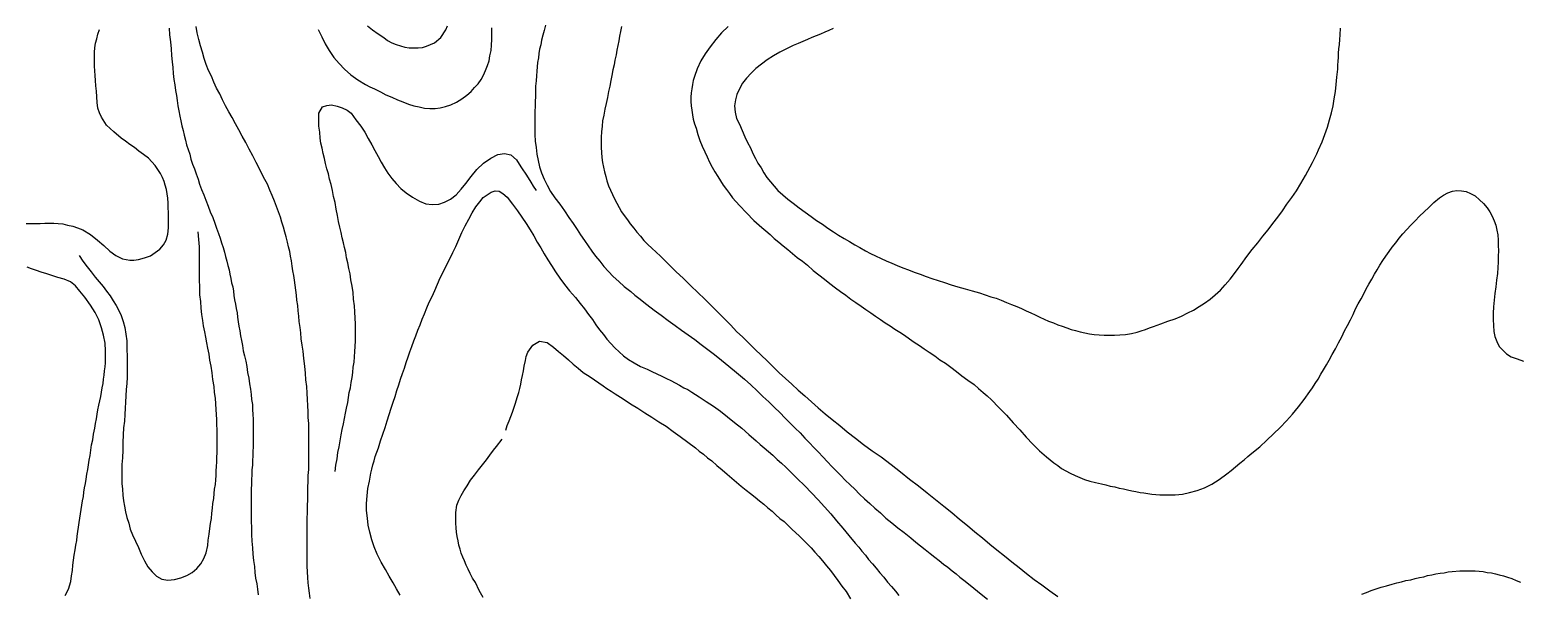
# Model space of a CAD drawing. Header units: inches. Extents: x 401374 to 405300, y 6332180 to 6336621.
# Drawn here: x 403491.3 to 403869.3, y 6334697.4 to 6334840.5 of the extents above; entities that cross this region are included whole.
import ezdxf

# ---------------------------------------------------------------- set-up
doc = ezdxf.new("R2010")
doc.units = ezdxf.units.IN
doc.header["$MEASUREMENT"] = 0

msp = doc.modelspace()

# ---------------------------------------------------------------- linework, layer by layer
for points in [[(403490.4, 6334791.3), (403491.6, 6334791.3), (403492.8, 6334791.3), (403493.9, 6334791.3), (403495.1, 6334791.4), (403496.2, 6334791.4), (403497.4, 6334791.4), (403498.5, 6334791.3), (403499.7, 6334791.2), (403500.9, 6334790.9), (403502.2, 6334790.6), (403503.4, 6334790.2), (403504.8, 6334789.7), (403506.7, 6334788.5), (403508.5, 6334787.1), (403510.1, 6334785.7), (403511.6, 6334784.3), (403513.1, 6334783.2), (403514.8, 6334782.3), (403516.7, 6334782), (403517.7, 6334782), (403518.9, 6334782.2), (403520.4, 6334782.6), (403521.9, 6334783.1), (403523.1, 6334783.9), (403524.3, 6334784.8), (403525.2, 6334785.9), (403525.9, 6334787.1), (403526.3, 6334788.6), (403526.5, 6334790.2), (403526.5, 6334791.5), (403526.5, 6334792.8), (403526.5, 6334794.1), (403526.4, 6334795.3), (403526.4, 6334796.5), (403526.3, 6334797.7), (403526.2, 6334798.8), (403526, 6334799.9), (403525.7, 6334801), (403525.4, 6334802), (403525, 6334803), (403524.5, 6334804), (403523.1, 6334806), (403521.4, 6334807.9), (403520.2, 6334808.8), (403519, 6334809.7), (403517.9, 6334810.6), (403516.7, 6334811.4), (403515.6, 6334812.2), (403514.5, 6334813), (403512.6, 6334814.6), (403510.8, 6334816.3), (403509.5, 6334818.3), (403509, 6334819.4), (403508.6, 6334820.6), (403508.4, 6334822), (403508.3, 6334823.5), (403508.2, 6334824.9), (403508.1, 6334826.3), (403508, 6334827.6), (403507.9, 6334828.9), (403507.8, 6334830.1), (403507.7, 6334831.3), (403507.7, 6334832.5), (403507.7, 6334833.6), (403507.7, 6334834.8), (403507.8, 6334835.9), (403508, 6334837.1), (403508.3, 6334838.2), (403508.6, 6334839.4), (403509, 6334840.6)], [(403526.7, 6334840.9), (403526.8, 6334839.2), (403527, 6334837.4), (403527.2, 6334835.7), (403527.3, 6334834), (403527.4, 6334832.4), (403527.6, 6334830.9), (403527.7, 6334829.4), (403527.9, 6334827.9), (403528.1, 6334826.5), (403528.3, 6334825.1), (403528.5, 6334823.8), (403528.7, 6334822.5), (403528.9, 6334821.2), (403529.1, 6334819.9), (403529.4, 6334818.6), (403529.6, 6334817.4), (403529.9, 6334816.1), (403530.2, 6334814.9), (403530.5, 6334813.7), (403530.8, 6334812.5), (403531.1, 6334811.3), (403531.5, 6334810.1), (403531.9, 6334808.9), (403532.2, 6334807.6), (403532.6, 6334806.4), (403533.1, 6334805.2), (403533.5, 6334803.9), (403534, 6334802.6), (403534.4, 6334801.3), (403534.9, 6334799.9), (403535.5, 6334798.6), (403536, 6334797.2), (403536.6, 6334795.7), (403537.1, 6334794.3), (403537.8, 6334792.8), (403538.3, 6334791.4), (403538.7, 6334790.1), (403539.2, 6334788.8), (403539.6, 6334787.6), (403540, 6334786.4), (403540.4, 6334785.2), (403540.7, 6334784), (403541, 6334782.9), (403541.3, 6334781.7), (403541.6, 6334780.6), (403541.9, 6334779.5), (403542.1, 6334778.4), (403542.3, 6334777.3), (403542.5, 6334776.2), (403542.8, 6334775.2), (403543, 6334774.1), (403543.1, 6334773), (403543.3, 6334771.9), (403543.5, 6334770.8), (403543.7, 6334769.7), (403543.9, 6334768.6), (403544, 6334767.5), (403544.2, 6334766.3), (403544.4, 6334765.2), (403544.6, 6334764), (403544.8, 6334762.8), (403545, 6334761.6), (403545.3, 6334760.3), (403545.5, 6334759), (403545.8, 6334757.7), (403546.1, 6334756.3), (403546.4, 6334755), (403546.6, 6334753.5), (403546.9, 6334752), (403547.1, 6334750.6), (403547.3, 6334749.2), (403547.5, 6334747.9), (403547.6, 6334746.6), (403547.8, 6334745.3), (403547.8, 6334744.1), (403547.9, 6334742.8), (403548, 6334741.6), (403548, 6334740.4), (403548, 6334739.2), (403548, 6334738.1), (403548, 6334736.9), (403548, 6334735.7), (403548, 6334734.6), (403547.9, 6334733.4), (403547.9, 6334732.3), (403547.8, 6334731.1), (403547.8, 6334729.9), (403547.7, 6334728.7), (403547.7, 6334727.5), (403547.6, 6334726.3), (403547.6, 6334725.1), (403547.5, 6334723.8), (403547.5, 6334722.5), (403547.5, 6334721.2), (403547.5, 6334719.8), (403547.5, 6334718.4), (403547.5, 6334717), (403547.5, 6334715.6), (403547.6, 6334714.1), (403547.6, 6334712.3), (403547.7, 6334710.6), (403547.8, 6334708.9), (403547.9, 6334707.3), (403548.1, 6334705.7), (403548.3, 6334704.2), (403548.4, 6334702.7), (403548.6, 6334701.2), (403548.9, 6334699.8), (403549.1, 6334698.4), (403549.3, 6334697)], [(403562.5, 6334696.1), (403562.3, 6334697.4), (403562.1, 6334698.7), (403562, 6334700), (403561.9, 6334701.4), (403561.8, 6334702.8), (403561.7, 6334704.3), (403561.7, 6334705.8), (403561.7, 6334707.4), (403561.7, 6334709.3), (403561.7, 6334711.1), (403561.7, 6334712.9), (403561.7, 6334714.6), (403561.7, 6334716.3), (403561.8, 6334718), (403561.8, 6334719.6), (403561.9, 6334721.2), (403561.9, 6334722.8), (403561.9, 6334724.3), (403562, 6334725.8), (403562, 6334727.3), (403562.1, 6334728.8), (403562.1, 6334730.2), (403562.1, 6334731.7), (403562.1, 6334733.1), (403562.1, 6334734.6), (403562.1, 6334736), (403562.1, 6334737.5), (403562.1, 6334739), (403562.1, 6334740.5), (403562, 6334742), (403562, 6334743.5), (403561.9, 6334745.1), (403561.8, 6334746.6), (403561.7, 6334748.2), (403561.6, 6334749.9), (403561.4, 6334751.6), (403561.3, 6334753.3), (403561.1, 6334755.1), (403560.9, 6334757), (403560.7, 6334758.9), (403560.4, 6334760.4), (403560.2, 6334762), (403560.1, 6334763.5), (403559.9, 6334764.9), (403559.7, 6334766.4), (403559.6, 6334767.8), (403559.4, 6334769.1), (403559.3, 6334770.5), (403559.1, 6334771.8), (403559, 6334773.1), (403558.8, 6334774.4), (403558.7, 6334775.6), (403558.5, 6334776.9), (403558.3, 6334778.1), (403558.1, 6334779.3), (403557.9, 6334780.5), (403557.7, 6334781.8), (403557.5, 6334783), (403557.3, 6334784.2), (403557, 6334785.4), (403556.7, 6334786.6), (403556.4, 6334787.9), (403556, 6334789.1), (403555.7, 6334790.4), (403555.3, 6334791.6), (403554.9, 6334792.9), (403554.4, 6334794.3), (403553.9, 6334795.6), (403553.4, 6334797), (403552.8, 6334798.4), (403552.2, 6334799.8), (403551.6, 6334801.3), (403550.6, 6334803.1), (403549.7, 6334805), (403548.8, 6334806.8), (403547.9, 6334808.5), (403547, 6334810.2), (403546.1, 6334811.9), (403545.2, 6334813.5), (403544.4, 6334815.1), (403543.5, 6334816.6), (403542.7, 6334818.2), (403541.8, 6334819.7), (403541, 6334821.2), (403540.2, 6334822.7), (403539.5, 6334824.2), (403538.7, 6334825.7), (403538, 6334827.2), (403537.4, 6334828.7), (403536.7, 6334830.2), (403536.1, 6334831.7), (403535.6, 6334833.2), (403535.1, 6334834.8), (403534.6, 6334836.4), (403534.2, 6334838), (403533.8, 6334839.7), (403533.5, 6334841.3)], [(403564.5, 6334840.6), (403565.4, 6334838.7), (403566.3, 6334836.9), (403567.3, 6334835.2), (403568.5, 6334833.5), (403569.8, 6334831.9), (403571.2, 6334830.5), (403572.8, 6334829.1), (403574.6, 6334827.8), (403576.5, 6334826.6), (403577.6, 6334826), (403578.8, 6334825.5), (403580.3, 6334824.7), (403581.7, 6334824), (403583.2, 6334823.4), (403584.6, 6334822.7), (403586, 6334822.2), (403587.4, 6334821.6), (403588.8, 6334821.2), (403590.1, 6334820.9), (403591.5, 6334820.6), (403592.8, 6334820.5), (403594.2, 6334820.5), (403595.5, 6334820.7), (403596.8, 6334821), (403598.2, 6334821.4), (403599.6, 6334822.1), (403601, 6334823), (403602.2, 6334823.9), (403603.3, 6334824.8), (403604.2, 6334825.8), (403605.1, 6334826.8), (403605.9, 6334827.9), (403606.5, 6334829), (403607, 6334830.2), (403607.5, 6334831.4), (403607.9, 6334832.6), (403608.1, 6334833.9), (403608.4, 6334835.2), (403608.5, 6334836.6), (403608.6, 6334838), (403608.6, 6334839.5), (403608.6, 6334841)], [(403577, 6334841.5), (403578.3, 6334840.5), (403579.7, 6334839.5), (403581.2, 6334838.5), (403582.1, 6334837.8), (403583.2, 6334837.2), (403584.3, 6334836.8), (403585.4, 6334836.4), (403586.5, 6334836.1), (403587.6, 6334835.9), (403588.8, 6334835.9), (403589.9, 6334835.9), (403591, 6334836), (403592, 6334836.3), (403594, 6334837.2), (403595.6, 6334838.5), (403596.9, 6334840.5), (403597.3, 6334841.5)], [(403622.2, 6334841.7), (403621.9, 6334840.3), (403621.5, 6334839.1), (403621.2, 6334837.9), (403621, 6334836.7), (403620.7, 6334835.6), (403620.5, 6334834.5), (403620.4, 6334833.4), (403620.2, 6334832.2), (403620.1, 6334831.1), (403620, 6334830), (403619.9, 6334828.8), (403619.8, 6334827.5), (403619.7, 6334826.2), (403619.7, 6334824.9), (403619.7, 6334823.5), (403619.6, 6334822.4), (403619.6, 6334821.4), (403619.5, 6334819.4), (403619.5, 6334817.5), (403619.5, 6334815.7), (403619.5, 6334813.9), (403619.6, 6334812.2), (403619.8, 6334810.6), (403620, 6334808.9), (403620.3, 6334807.3), (403620.7, 6334805.7), (403621.2, 6334804.2), (403621.9, 6334802.6), (403622.6, 6334801), (403623.5, 6334799.4), (403624.6, 6334797.8), (403625.8, 6334796.2), (403627, 6334794.5), (403628.1, 6334792.8), (403629.2, 6334791.3), (403630.2, 6334789.8), (403631.1, 6334788.4), (403632.1, 6334787), (403633, 6334785.6), (403634, 6334784.3), (403634.9, 6334783), (403636, 6334781.7), (403637, 6334780.4), (403638.2, 6334779.1), (403639.4, 6334777.8), (403640.8, 6334776.6), (403642.2, 6334775.3), (403643.9, 6334774), (403644.9, 6334773.1), (403645.9, 6334772.3), (403647.9, 6334770.7), (403649.8, 6334769.3), (403651.6, 6334768), (403653.3, 6334766.7), (403655.1, 6334765.4), (403656.7, 6334764.2), (403658.4, 6334763), (403660.1, 6334761.8), (403661.7, 6334760.6), (403663.4, 6334759.3), (403665.1, 6334758), (403666.9, 6334756.6), (403668.7, 6334755.1), (403670.7, 6334753.5), (403672.7, 6334751.8)], [(403641.5, 6334841.3), (403641.2, 6334840.1), (403641, 6334838.9), (403640.8, 6334837.7), (403640.6, 6334836.5), (403640.3, 6334835.3), (403640.1, 6334834.1), (403639.8, 6334832.8), (403639.6, 6334831.6), (403639.3, 6334830.3), (403639, 6334828.9), (403638.8, 6334827.6), (403638.5, 6334826.2), (403638.2, 6334824.8), (403637.9, 6334823.3), (403637.6, 6334821.8), (403637.3, 6334820.3), (403637, 6334818.8), (403636.7, 6334817.4), (403636.6, 6334816), (403636.4, 6334814.6), (403636.3, 6334813.2), (403636.3, 6334811.9), (403636.3, 6334810.6), (403636.4, 6334809.3), (403636.5, 6334808.1), (403636.7, 6334806.8), (403636.9, 6334805.6), (403637.2, 6334804.4), (403637.5, 6334803.2), (403637.8, 6334802.1), (403638.2, 6334800.9), (403638.7, 6334799.8), (403639.2, 6334798.7), (403639.7, 6334797.6), (403640.3, 6334796.5), (403640.9, 6334795.4), (403641.5, 6334794.3), (403642.2, 6334793.3), (403643, 6334792.2), (403643.7, 6334791.2), (403644.6, 6334790.1), (403645.4, 6334789.1), (403646.3, 6334788.1), (403647.2, 6334787), (403648.2, 6334786), (403649.2, 6334785), (403650.3, 6334784), (403651.4, 6334783), (403653.4, 6334781), (403655.3, 6334779.1), (403657.2, 6334777.3), (403659.1, 6334775.5), (403660.9, 6334773.8), (403662.6, 6334772.1), (403664.3, 6334770.4), (403666, 6334768.7), (403667.6, 6334767.1), (403669.2, 6334765.5), (403670.7, 6334763.9), (403672.3, 6334762.4), (403673.8, 6334760.9), (403675.4, 6334759.3), (403676.9, 6334757.9), (403678.5, 6334756.4), (403680, 6334754.9), (403681.5, 6334753.4), (403683.1, 6334751.9), (403684.7, 6334750.5), (403686.3, 6334749), (403688, 6334747.5), (403689.7, 6334746), (403691.4, 6334744.5), (403693.2, 6334743), (403695, 6334741.5), (403696.9, 6334740), (403698.8, 6334738.4), (403700.9, 6334736.8), (403702.9, 6334735.2), (403705.1, 6334733.6), (403707.4, 6334732), (403709.9, 6334730.1), (403712.3, 6334728.2), (403714.6, 6334726.4), (403716.9, 6334724.7), (403719.1, 6334722.9), (403721.2, 6334721.2), (403723.3, 6334719.5), (403725.3, 6334717.9), (403727.3, 6334716.2), (403729.3, 6334714.6), (403731.2, 6334713), (403733.1, 6334711.5), (403735, 6334709.9), (403736.8, 6334708.4), (403738.7, 6334706.9), (403740.6, 6334705.4), (403742.4, 6334703.9), (403744.3, 6334702.4), (403746.2, 6334700.9), (403748.2, 6334699.5), (403750.2, 6334698), (403752.2, 6334696.6)], [(403668.6, 6334841.3), (403666.9, 6334839.7), (403665.4, 6334838), (403664, 6334836.2), (403662.7, 6334834.4), (403661.6, 6334832.6), (403660.7, 6334830.6), (403660, 6334828.6), (403659.7, 6334827.6), (403659.5, 6334826.6), (403659.3, 6334825.5), (403659.2, 6334824.5), (403659.1, 6334823.4), (403659.1, 6334822.3), (403659.2, 6334821.2), (403659.3, 6334820.1), (403659.5, 6334818.9), (403659.7, 6334817.8), (403660, 6334816.6), (403660.4, 6334815.5), (403660.9, 6334813.9), (403661.4, 6334812.4), (403662, 6334810.9), (403662.6, 6334809.5), (403663.2, 6334808.2), (403663.8, 6334806.9), (403664.5, 6334805.6), (403665.2, 6334804.4), (403665.9, 6334803.2), (403666.6, 6334802.1), (403667.3, 6334801), (403668.1, 6334799.9), (403668.9, 6334798.9), (403669.7, 6334797.8), (403671.4, 6334795.9), (403673.2, 6334794), (403675.1, 6334792.1), (403677.1, 6334790.3), (403678.1, 6334789.4), (403679.2, 6334788.5), (403680.2, 6334787.5), (403681.4, 6334786.6), (403682.5, 6334785.6), (403683.7, 6334784.7), (403684.9, 6334783.7), (403686.1, 6334782.7), (403687.4, 6334781.7), (403688.7, 6334780.7), (403690.1, 6334779.4), (403691.6, 6334778.3), (403693, 6334777.2), (403694.4, 6334776.1), (403695.8, 6334775), (403697.1, 6334774), (403698.4, 6334773.1), (403699.7, 6334772.1), (403701, 6334771.2), (403702.3, 6334770.3), (403703.5, 6334769.5), (403704.8, 6334768.6), (403706, 6334767.8), (403707.2, 6334766.9), (403708.4, 6334766.1), (403709.7, 6334765.3), (403710.9, 6334764.5), (403712.1, 6334763.7), (403713.3, 6334762.9), (403714.6, 6334762), (403715.8, 6334761.2), (403717.1, 6334760.3), (403718.3, 6334759.5), (403719.6, 6334758.6), (403721, 6334757.7), (403722.3, 6334756.7), (403723.7, 6334755.8), (403725.1, 6334754.8), (403726.5, 6334753.7), (403727.9, 6334752.6), (403729.4, 6334751.5), (403731, 6334750.4), (403732.1, 6334749.4), (403733.3, 6334748.4), (403734.3, 6334747.5), (403735.4, 6334746.5), (403737.3, 6334744.6), (403739.2, 6334742.6), (403740.9, 6334740.7), (403742.6, 6334738.9), (403744.2, 6334737), (403745.9, 6334735.3), (403747.6, 6334733.6), (403749.4, 6334732), (403751.2, 6334730.5), (403752.2, 6334729.8), (403753.2, 6334729.1), (403754.3, 6334728.5), (403755.4, 6334727.9), (403756.6, 6334727.3), (403757.8, 6334726.8), (403759, 6334726.3), (403760.4, 6334725.9), (403761.8, 6334725.5), (403763.3, 6334725.2), (403764.4, 6334724.9), (403765.5, 6334724.6), (403766.7, 6334724.4), (403767.8, 6334724.1), (403768.9, 6334723.9), (403769.9, 6334723.7), (403771, 6334723.4), (403772, 6334723.2), (403773.1, 6334723), (403774.1, 6334722.9), (403775.1, 6334722.7), (403776.1, 6334722.6), (403778.1, 6334722.4), (403780.1, 6334722.4), (403782, 6334722.4), (403783.9, 6334722.6), (403785.7, 6334723), (403787.6, 6334723.5), (403789.5, 6334724.2), (403791.3, 6334725.1), (403793.2, 6334726.3), (403795.1, 6334727.7), (403796.2, 6334728.6), (403797.3, 6334729.5), (403798.4, 6334730.4), (403799.5, 6334731.3), (403800.5, 6334732.1), (403801.5, 6334733), (403803.5, 6334734.6), (403805.3, 6334736.3), (403807, 6334737.9), (403808.7, 6334739.5), (403810.3, 6334741.2), (403811.8, 6334742.9), (403813.3, 6334744.7), (403814.8, 6334746.6), (403816.2, 6334748.6), (403816.9, 6334749.6), (403817.6, 6334750.7), (403818.3, 6334751.8), (403819, 6334753), (403819.7, 6334754.1), (403820.4, 6334755.4), (403821.1, 6334756.6), (403821.9, 6334758), (403822.7, 6334759.5), (403823.5, 6334761), (403824.3, 6334762.5), (403825, 6334764), (403825.8, 6334765.4), (403826.5, 6334766.8), (403827.2, 6334768.2), (403827.8, 6334769.6), (403828.5, 6334770.9), (403829.2, 6334772.2), (403829.9, 6334773.4), (403830.5, 6334774.7), (403831.2, 6334775.9), (403831.9, 6334777.2), (403832.6, 6334778.4), (403833.3, 6334779.5), (403834, 6334780.7), (403834.7, 6334781.9), (403835.5, 6334783), (403836.3, 6334784.2), (403837.1, 6334785.3), (403838, 6334786.4), (403838.9, 6334787.6), (403839.8, 6334788.7), (403840.8, 6334789.8), (403841.8, 6334790.9), (403842.9, 6334792), (403844, 6334793.2), (403845.2, 6334794.3), (403846.4, 6334795.4), (403847.7, 6334796.6), (403849.1, 6334797.8), (403850.1, 6334798.5), (403851.2, 6334799.1), (403852.4, 6334799.5), (403853.5, 6334799.7), (403854.7, 6334799.6), (403855.9, 6334799.4), (403857, 6334798.9), (403858.2, 6334798.3), (403859.3, 6334797.3), (403860.3, 6334796.4), (403861.2, 6334795.3), (403861.9, 6334794.3), (403862.5, 6334793.2), (403863, 6334792), (403863.4, 6334790.9), (403863.7, 6334789.6), (403863.9, 6334788.4), (403864, 6334787.1), (403864, 6334785.7), (403864.1, 6334784.4), (403864, 6334783), (403864, 6334781.5), (403863.9, 6334780.1), (403863.8, 6334778.6), (403863.6, 6334776.9), (403863.4, 6334775.2), (403863.2, 6334773.5), (403863, 6334771.8), (403862.8, 6334770.1), (403862.7, 6334768.5), (403862.7, 6334766.9), (403862.8, 6334765.4), (403862.9, 6334763.9), (403863.2, 6334762.6), (403863.7, 6334761.3), (403864.3, 6334760.1), (403866.1, 6334758.2), (403867.3, 6334757.4), (403868.8, 6334756.9), (403870.4, 6334756.3)], [(403695.2, 6334840.8), (403694.1, 6334840.3), (403693.1, 6334839.9), (403692, 6334839.4), (403690.9, 6334839), (403689.8, 6334838.5), (403688.7, 6334838), (403687.5, 6334837.5), (403686.3, 6334837), (403685.1, 6334836.5), (403683.4, 6334835.7), (403681.7, 6334834.8), (403680.1, 6334833.9), (403678.5, 6334832.9), (403677, 6334831.8), (403675.6, 6334830.7), (403674.4, 6334829.5), (403673.2, 6334828.2), (403672.2, 6334826.9), (403671.4, 6334825.5), (403670.8, 6334824.1), (403670.4, 6334822.7), (403670.2, 6334821.2), (403670.3, 6334819.6), (403670.7, 6334818), (403671.4, 6334816.5), (403672.1, 6334814.9), (403672.8, 6334813.3), (403673.5, 6334811.9), (403674.2, 6334810.5), (403674.8, 6334809.1), (403675.5, 6334807.8), (403676.1, 6334806.6), (403676.9, 6334805.4), (403677.6, 6334804.2), (403678.4, 6334803), (403679.3, 6334801.9), (403680.2, 6334800.8), (403681.2, 6334799.7), (403682.4, 6334798.6), (403683.7, 6334797.5), (403685.1, 6334796.5), (403686.6, 6334795.3), (403688.1, 6334794.2), (403689.6, 6334793.1), (403691, 6334792.1), (403692.5, 6334791.1), (403693.9, 6334790.1), (403695.3, 6334789.2), (403696.6, 6334788.3), (403698, 6334787.5), (403699.4, 6334786.7), (403700.7, 6334785.9), (403702, 6334785.2), (403703.4, 6334784.4), (403704.7, 6334783.7), (403706, 6334783.1), (403707.4, 6334782.4), (403708.7, 6334781.8), (403710.1, 6334781.2), (403711.5, 6334780.6), (403712.9, 6334780), (403714.3, 6334779.5), (403715.8, 6334778.9), (403717.3, 6334778.4), (403718.8, 6334777.8), (403720.3, 6334777.3), (403721.9, 6334776.8), (403723.5, 6334776.3), (403725.2, 6334775.7), (403726.9, 6334775.2), (403728.7, 6334774.7), (403730.5, 6334774.2), (403732.4, 6334773.7), (403733.8, 6334773.2), (403735.2, 6334772.7), (403736.6, 6334772.3), (403737.9, 6334771.8), (403739.2, 6334771.2), (403740.5, 6334770.7), (403741.8, 6334770.2), (403743, 6334769.7), (403744.2, 6334769.1), (403745.4, 6334768.6), (403746.5, 6334768.1), (403747.7, 6334767.5), (403748.8, 6334767), (403749.9, 6334766.5), (403751.1, 6334766.1), (403752.2, 6334765.6), (403753.3, 6334765.2), (403754.5, 6334764.8), (403755.6, 6334764.4), (403756.7, 6334764.1), (403757.9, 6334763.8), (403759.1, 6334763.5), (403760.3, 6334763.3), (403761.5, 6334763.1), (403762.7, 6334763), (403764, 6334762.9), (403765.3, 6334762.9), (403766.6, 6334762.9), (403768, 6334763), (403769.4, 6334763.1), (403770.9, 6334763.4), (403772.4, 6334763.7)], [(403772.4, 6334763.7), (403773.4, 6334764), (403774.5, 6334764.4), (403775.5, 6334764.8), (403776.5, 6334765.1), (403778.4, 6334765.8), (403780.2, 6334766.5), (403782, 6334767.1), (403783.6, 6334767.8), (403785.2, 6334768.6), (403786.7, 6334769.3), (403788.1, 6334770.2), (403789.5, 6334771.1), (403790.9, 6334772.1), (403792.2, 6334773.2), (403793.5, 6334774.4), (403794.7, 6334775.7), (403796, 6334777.2), (403797.3, 6334778.9), (403798, 6334779.9), (403798.8, 6334780.9), (403800.2, 6334782.9), (403801.6, 6334784.7), (403803, 6334786.4), (403804.3, 6334788.1), (403805.6, 6334789.7), (403806.8, 6334791.3), (403808.1, 6334792.9), (403809.3, 6334794.5), (403810.4, 6334796.2), (403811.6, 6334797.9), (403812.8, 6334799.6), (403813.9, 6334801.5), (403815.1, 6334803.5), (403815.7, 6334804.6), (403816.3, 6334805.7), (403816.9, 6334806.8), (403817.5, 6334808), (403818, 6334809), (403818.4, 6334810), (403819.3, 6334812), (403820, 6334813.9), (403820.7, 6334815.8), (403821.2, 6334817.6), (403821.7, 6334819.4), (403822.1, 6334821.2), (403822.4, 6334823), (403822.7, 6334824.8), (403822.9, 6334826.6), (403823.1, 6334828.5), (403823.3, 6334830.5), (403823.3, 6334831.5), (403823.4, 6334832.5), (403823.5, 6334833.5), (403823.5, 6334834.6), (403823.6, 6334835.7), (403823.7, 6334836.8), (403823.8, 6334838), (403823.9, 6334839.2), (403824, 6334840.9)], [(403568.8, 6334728.3), (403569, 6334729.9), (403569.3, 6334731.5), (403569.5, 6334733.1), (403569.8, 6334734.6), (403570.1, 6334736.1), (403570.3, 6334737.6), (403570.6, 6334739), (403570.9, 6334740.4), (403571.2, 6334741.8), (403571.4, 6334743.1), (403571.7, 6334744.4), (403572, 6334745.8), (403572.2, 6334747.1), (403572.4, 6334748.4), (403572.7, 6334749.6), (403572.9, 6334750.9), (403573.1, 6334752.2), (403573.3, 6334753.5), (403573.4, 6334754.8), (403573.6, 6334756.1), (403573.7, 6334757.4), (403573.8, 6334758.8), (403573.9, 6334760.1), (403574, 6334761.5), (403574, 6334762.9), (403574, 6334764.3), (403574, 6334765.8), (403573.9, 6334767.3), (403573.8, 6334768.9), (403573.7, 6334770.4), (403573.5, 6334772.1), (403573.4, 6334773.8), (403573.1, 6334775.4), (403572.8, 6334777), (403572.6, 6334778.5), (403572.3, 6334779.9), (403572, 6334781.3), (403571.7, 6334782.6), (403571.5, 6334783.9), (403571.2, 6334785.2), (403570.9, 6334786.4), (403570.6, 6334787.7), (403570.3, 6334789), (403570, 6334790.4), (403569.7, 6334791.8), (403569.4, 6334793.3), (403569.1, 6334794.9), (403568.8, 6334796.6), (403568.4, 6334798.2), (403568.1, 6334799.7), (403567.8, 6334801.2), (403567.4, 6334802.6), (403567.1, 6334803.9), (403566.7, 6334805.2), (403566.4, 6334806.5), (403566.1, 6334807.8), (403565.8, 6334809.1), (403565.5, 6334810.4), (403565.2, 6334811.7), (403565, 6334813), (403564.9, 6334814.5), (403564.7, 6334816), (403564.7, 6334817.6), (403564.7, 6334819.3), (403565.6, 6334820.9), (403566.7, 6334821.3), (403567.9, 6334821.4), (403569.3, 6334821.1), (403570.6, 6334820.7), (403571.9, 6334820.1), (403572.9, 6334819.3), (403574.1, 6334817.6), (403575.3, 6334816), (403576.3, 6334814.5), (403577.2, 6334812.9), (403578.1, 6334811.3), (403578.9, 6334809.8), (403579.7, 6334808.3), (403580.5, 6334806.9), (403581.3, 6334805.4), (403582.2, 6334804.1), (403583.2, 6334802.7), (403584.3, 6334801.5), (403585.5, 6334800.2), (403586.8, 6334799.1), (403588.4, 6334798), (403590.2, 6334797), (403591.8, 6334796.3), (403593.4, 6334796.1), (403595.1, 6334796.2), (403596.6, 6334796.7), (403598.1, 6334797.5), (403599.5, 6334798.6), (403600.8, 6334800), (403602, 6334801.5), (403603.3, 6334803.2), (403604.8, 6334805), (403606.5, 6334806.6), (403608.3, 6334807.9), (403610.1, 6334808.8), (403611.8, 6334809.1), (403613.4, 6334808.7), (403614.8, 6334807.5), (403615.5, 6334806.4), (403616.1, 6334805.4), (403617.4, 6334803.6), (403618.5, 6334801.8), (403619.1, 6334800.8), (403619.8, 6334799.7)], [(403585.3, 6334696.9), (403584.4, 6334698.5), (403583.5, 6334700), (403582.5, 6334701.7), (403581.6, 6334703.4), (403580.5, 6334705.3), (403579.5, 6334707.3), (403578.7, 6334709.2), (403578.1, 6334711), (403577.6, 6334712.9), (403577.2, 6334714.7), (403577, 6334716.5), (403576.8, 6334718.4), (403576.8, 6334720.2), (403576.9, 6334722.1), (403577.1, 6334724), (403577.5, 6334725.9), (403577.9, 6334727.9), (403578.1, 6334728.9), (403578.4, 6334730), (403578.7, 6334731), (403579, 6334732.1), (403579.4, 6334733.2), (403579.8, 6334734.3), (403580.3, 6334736.1), (403580.9, 6334737.8), (403581.5, 6334739.5), (403582, 6334741.2), (403582.5, 6334742.8), (403583, 6334744.4), (403583.5, 6334745.9), (403584, 6334747.4), (403584.5, 6334748.9), (403585, 6334750.3), (403585.4, 6334751.8), (403585.9, 6334753.2), (403586.4, 6334754.6), (403586.8, 6334756), (403587.3, 6334757.4), (403587.8, 6334758.7), (403588.3, 6334760.1), (403588.8, 6334761.5), (403589.3, 6334762.8), (403589.8, 6334764.2), (403590.4, 6334765.6), (403590.9, 6334767), (403591.5, 6334768.4), (403592.1, 6334769.9), (403592.7, 6334771.3), (403593.4, 6334772.8), (403594.1, 6334774.3), (403594.8, 6334775.9), (403595.5, 6334777.5), (403596.3, 6334779.1), (403597.1, 6334780.7), (403598, 6334782.5), (403598.7, 6334783.9), (403599.4, 6334785.5), (403600.2, 6334787.2), (403601, 6334789), (403601.8, 6334790.7), (403602.7, 6334792.4), (403603.6, 6334794), (403604.5, 6334795.5), (403605.5, 6334796.8), (403606.4, 6334797.9), (403608.4, 6334799.3), (403609.4, 6334799.6), (403610.4, 6334799.5), (403611.4, 6334798.9), (403612.5, 6334798), (403613.8, 6334796.2), (403615.1, 6334794.5), (403616.2, 6334792.9), (403617.3, 6334791.3), (403618.3, 6334789.7), (403619.2, 6334788.2), (403620.1, 6334786.6), (403621, 6334785.1), (403621.9, 6334783.6), (403622.8, 6334782.1), (403623.7, 6334780.6), (403624.7, 6334779), (403625.8, 6334777.4), (403627, 6334775.8), (403628.3, 6334774.2), (403629.8, 6334772.5), (403631, 6334771), (403632.1, 6334769.6), (403633.1, 6334768.2), (403634.1, 6334766.9), (403635, 6334765.6), (403635.9, 6334764.3), (403636.9, 6334763.1), (403637.8, 6334761.9), (403638.8, 6334760.8), (403639.8, 6334759.7), (403640.9, 6334758.7), (403642, 6334757.7), (403643.3, 6334756.8), (403644.7, 6334755.9), (403646.3, 6334755), (403648, 6334754.3), (403649.2, 6334753.7), (403650.5, 6334753.1), (403651.7, 6334752.5), (403652.9, 6334751.9), (403654, 6334751.4), (403655.1, 6334750.8), (403656.2, 6334750.2), (403657.3, 6334749.6), (403658.3, 6334749.1), (403659.3, 6334748.5), (403661.2, 6334747.3), (403663, 6334746.1), (403664.8, 6334744.9), (403666.6, 6334743.6), (403668.4, 6334742.2), (403670.2, 6334740.8), (403672, 6334739.3), (403673.8, 6334737.7), (403675.7, 6334736.1), (403676.7, 6334735.2), (403677.7, 6334734.3), (403678.8, 6334733.4), (403679.9, 6334732.5), (403681, 6334731.4), (403682.1, 6334730.4), (403683.2, 6334729.4), (403684.2, 6334728.4), (403686.1, 6334726.5), (403688, 6334724.7), (403689.7, 6334722.9), (403691.4, 6334721.1), (403693, 6334719.3), (403694.6, 6334717.6), (403696.1, 6334715.8), (403697.7, 6334713.9), (403699.2, 6334712.1), (403700.8, 6334710.1), (403701.7, 6334709.1), (403702.5, 6334708.1), (403703.4, 6334707.1), (403704.2, 6334706), (403705.2, 6334704.9), (403706.1, 6334703.8), (403707.1, 6334702.6), (403708.1, 6334701.5), (403709, 6334700.2), (403710, 6334699.1), (403711, 6334697.9), (403711.9, 6334696.8)], [(403503.8, 6334783.2), (403504.8, 6334781.7), (403505.9, 6334780.3), (403506.9, 6334779), (403507.9, 6334777.7), (403508.9, 6334776.5), (403509.9, 6334775.3), (403510.8, 6334774.1), (403511.7, 6334772.9), (403512.5, 6334771.7), (403513.2, 6334770.5), (403513.9, 6334769.2), (403514.5, 6334767.9), (403515, 6334766.4), (403515.4, 6334764.9), (403515.7, 6334763.2), (403515.9, 6334761.5), (403515.9, 6334760.4), (403515.9, 6334759.4), (403516, 6334757.5), (403516, 6334755.7), (403516, 6334753.9), (403516, 6334752.3), (403515.9, 6334750.7), (403515.8, 6334749.1), (403515.7, 6334747.5), (403515.6, 6334745.9), (403515.5, 6334744.4), (403515.4, 6334742.8), (403515.3, 6334741.1), (403515.1, 6334739.4), (403515, 6334737.6), (403514.9, 6334735.7), (403514.9, 6334734.7), (403514.9, 6334733.7), (403514.8, 6334731.8), (403514.7, 6334730.1), (403514.7, 6334728.4), (403514.7, 6334726.8), (403514.7, 6334725.3), (403514.8, 6334723.8), (403514.9, 6334722.3), (403515.1, 6334720.9), (403515.3, 6334719.5), (403515.6, 6334718.1), (403515.9, 6334716.6), (403516.4, 6334715.2), (403516.8, 6334713.7), (403517.4, 6334712.2), (403518.1, 6334710.6), (403518.9, 6334709), (403519.6, 6334707.3), (403520.4, 6334705.6), (403521.3, 6334704.1), (403522.4, 6334702.8), (403523.5, 6334701.7), (403524.8, 6334701), (403526.3, 6334700.7), (403528, 6334700.9), (403529.6, 6334701.3), (403531.2, 6334701.9), (403532.5, 6334702.7), (403533.7, 6334703.7), (403534.7, 6334704.9), (403535.5, 6334706.2), (403536.1, 6334707.7), (403536.5, 6334709.5), (403536.6, 6334710.9), (403536.8, 6334712.4), (403537, 6334713.8), (403537.2, 6334715.1), (403537.4, 6334716.4), (403537.5, 6334717.7), (403537.7, 6334719), (403537.8, 6334720.2), (403538, 6334721.5), (403538.1, 6334722.7), (403538.2, 6334723.8), (403538.4, 6334725), (403538.5, 6334726.2), (403538.6, 6334727.3), (403538.6, 6334728.5), (403538.7, 6334729.6), (403538.8, 6334730.8), (403538.8, 6334731.9), (403538.9, 6334733.1), (403538.9, 6334734.2), (403538.9, 6334735.4), (403538.9, 6334736.6), (403538.9, 6334737.8), (403538.9, 6334739), (403538.8, 6334740.2), (403538.8, 6334741.5), (403538.7, 6334742.8), (403538.6, 6334744.1), (403538.5, 6334745.5), (403538.4, 6334746.9), (403538.2, 6334748.4), (403538.1, 6334749.9), (403537.8, 6334751.7), (403537.6, 6334753.4), (403537.3, 6334755.1), (403537, 6334756.6), (403536.8, 6334758.1), (403536.5, 6334759.6), (403536.2, 6334761), (403536, 6334762.4), (403535.7, 6334763.8), (403535.4, 6334765.3), (403535.2, 6334766.7), (403535, 6334768.2), (403534.8, 6334769.8), (403534.7, 6334771.5), (403534.5, 6334773.2), (403534.5, 6334775.1), (403534.4, 6334777), (403534.4, 6334778.8), (403534.4, 6334780.5), (403534.4, 6334782.1), (403534.4, 6334783.7), (403534.4, 6334785.4), (403534.2, 6334787.2), (403534, 6334789.2)], [(403500.3, 6334696.8), (403501.1, 6334698.4), (403501.7, 6334700.4), (403501.9, 6334701.8), (403502.1, 6334703.2), (403502.2, 6334704.5), (403502.4, 6334705.8), (403502.6, 6334707.1), (403502.8, 6334708.4), (403503, 6334709.6), (403503.2, 6334710.8), (403503.3, 6334711.9), (403503.5, 6334713.1), (403503.7, 6334714.2), (403503.8, 6334715.4), (403504, 6334716.5), (403504.2, 6334717.6), (403504.3, 6334718.7), (403504.5, 6334719.8), (403504.7, 6334720.9), (403504.9, 6334722), (403505, 6334723.1), (403505.2, 6334724.2), (403505.4, 6334725.3), (403505.6, 6334726.4), (403505.8, 6334727.6), (403506, 6334728.8), (403506.2, 6334730), (403506.4, 6334731.2), (403506.6, 6334732.4), (403506.8, 6334733.7), (403507, 6334735.1), (403507.3, 6334736.4), (403507.5, 6334737.8), (403507.8, 6334739.3), (403508, 6334740.5), (403508.2, 6334741.7), (403508.4, 6334742.9), (403508.6, 6334744), (403508.8, 6334745.2), (403509.1, 6334746.3), (403509.3, 6334747.4), (403509.5, 6334748.5), (403509.7, 6334749.6), (403509.9, 6334750.7), (403510, 6334751.8), (403510.2, 6334752.8), (403510.3, 6334753.9), (403510.4, 6334754.9), (403510.5, 6334755.9), (403510.5, 6334757), (403510.5, 6334758), (403510.5, 6334759), (403510.4, 6334760.9), (403510, 6334762.9), (403509.5, 6334764.8), (403508.8, 6334766.8), (403507.9, 6334768.7), (403506.7, 6334770.6), (403505.3, 6334772.6), (403504, 6334774.1), (403502.9, 6334775.5), (403501.6, 6334776.5), (403500, 6334777.2), (403498.4, 6334777.6), (403496.9, 6334778.1), (403495.6, 6334778.5), (403494.2, 6334778.9), (403493, 6334779.4), (403491.7, 6334779.8), (403490.6, 6334780.2)], [(403612.1, 6334738.8), (403612.5, 6334740), (403613, 6334741.2), (403613.4, 6334742.3), (403613.8, 6334743.4), (403614.2, 6334744.4), (403614.5, 6334745.4), (403615.1, 6334747.4), (403615.4, 6334748.4), (403615.7, 6334749.4), (403615.9, 6334750.5), (403616.1, 6334751.6), (403616.4, 6334752.7), (403616.6, 6334753.9), (403616.8, 6334755.1), (403617.1, 6334756.5), (403617.3, 6334757.5), (403617.7, 6334758.6), (403619, 6334760.4), (403620.7, 6334761.4), (403622.6, 6334761.1), (403624.2, 6334759.9), (403625.5, 6334758.8), (403626.8, 6334757.8), (403628, 6334756.7), (403629.2, 6334755.6), (403630.5, 6334754.6), (403631.8, 6334753.5), (403633.5, 6334752.4), (403634.6, 6334751.6), (403635.7, 6334750.8), (403636.8, 6334750.1), (403637.8, 6334749.4), (403638.9, 6334748.7), (403639.9, 6334748), (403641.9, 6334746.8), (403643.8, 6334745.5), (403645.6, 6334744.4), (403647.4, 6334743.2), (403649.2, 6334742.1), (403651, 6334740.9), (403652.8, 6334739.8), (403654.6, 6334738.5), (403656.4, 6334737.2), (403658.3, 6334735.8), (403660.3, 6334734.3), (403661.2, 6334733.5), (403662.3, 6334732.7), (403663.3, 6334731.8), (403664.4, 6334731), (403665.7, 6334729.8), (403667, 6334728.7), (403668.3, 6334727.6), (403669.5, 6334726.6), (403670.7, 6334725.6), (403671.9, 6334724.6), (403673.1, 6334723.6), (403674.2, 6334722.7), (403675.4, 6334721.8), (403676.5, 6334720.9), (403677.6, 6334720), (403678.6, 6334719.1), (403679.7, 6334718.2), (403680.7, 6334717.3), (403681.7, 6334716.4), (403682.8, 6334715.6), (403684.7, 6334713.7), (403686.7, 6334711.9), (403688.7, 6334709.9), (403689.6, 6334708.9), (403690.6, 6334707.8), (403691.6, 6334706.7), (403692.5, 6334705.6), (403693.5, 6334704.4), (403694.5, 6334703.2), (403695.5, 6334701.9), (403696.4, 6334700.6), (403697.4, 6334699.2), (403698.5, 6334697.8), (403699.6, 6334696)], [(403672.7, 6334751.8), (403674.3, 6334750.3), (403675.9, 6334748.8), (403677.4, 6334747.4), (403678.9, 6334746), (403680.3, 6334744.6), (403681.7, 6334743.3), (403683, 6334741.9), (403684.3, 6334740.6), (403685.6, 6334739.3), (403686.8, 6334738.1), (403688, 6334736.8), (403689.2, 6334735.6), (403690.3, 6334734.4), (403691.5, 6334733.2), (403692.6, 6334732), (403693.8, 6334730.8), (403694.9, 6334729.6), (403696, 6334728.5), (403697.2, 6334727.3), (403698.3, 6334726.1), (403699.5, 6334724.9), (403700.7, 6334723.8), (403701.9, 6334722.6), (403703.2, 6334721.4), (403704.5, 6334720.2), (403705.8, 6334719), (403707.2, 6334717.8), (403708.6, 6334716.5), (403710.1, 6334715.3), (403711.6, 6334714), (403713.2, 6334712.8), (403714.9, 6334711.5), (403716.2, 6334710.4), (403717.4, 6334709.4), (403718.6, 6334708.5), (403719.8, 6334707.5), (403721, 6334706.6), (403722.1, 6334705.7), (403723.2, 6334704.8), (403724.3, 6334704), (403725.4, 6334703.1), (403726.4, 6334702.3), (403727.4, 6334701.5), (403728.4, 6334700.7), (403730.4, 6334699.1), (403732.4, 6334697.5), (403734.4, 6334695.9)], [(403606.4, 6334696.3), (403605.4, 6334698.1), (403604.4, 6334700.1), (403603.7, 6334701.2), (403603.1, 6334702.4), (403602.6, 6334703.5), (403602.1, 6334704.5), (403601.6, 6334705.6), (403601.2, 6334706.6), (403600.8, 6334707.6), (403600.5, 6334708.6), (403600.2, 6334709.6), (403600, 6334710.7), (403599.8, 6334711.8), (403599.6, 6334712.9), (403599.5, 6334714), (403599.4, 6334715.2), (403599.4, 6334716.5), (403599.4, 6334717.9), (403599.7, 6334719.8), (403600.2, 6334721), (403600.8, 6334722.2), (403601.5, 6334723.4), (403602.3, 6334724.7), (403603.2, 6334726.1), (403604.2, 6334727.4), (403605.2, 6334728.7), (403606.2, 6334730), (403607.2, 6334731.3), (403608.1, 6334732.5), (403609, 6334733.7), (403609.8, 6334734.7), (403611.2, 6334736.5)], [(403829.4, 6334697.2), (403830.6, 6334697.6), (403831.8, 6334698.1), (403833, 6334698.5), (403834.3, 6334698.9), (403835.7, 6334699.3), (403837.1, 6334699.7), (403838.3, 6334700), (403839.5, 6334700.3), (403840.6, 6334700.6), (403841.8, 6334700.8), (403842.9, 6334701.1), (403844, 6334701.4), (403845.1, 6334701.6), (403846.1, 6334701.9), (403847.2, 6334702.1), (403848.2, 6334702.3), (403849.3, 6334702.5), (403850.3, 6334702.6), (403851.3, 6334702.8), (403852.3, 6334702.9), (403854.3, 6334703.1), (403856.3, 6334703.1), (403858.2, 6334703.1), (403860.2, 6334702.9), (403861.2, 6334702.7), (403862.3, 6334702.6), (403863.3, 6334702.3), (403864.3, 6334702.1), (403865.4, 6334701.8), (403866.4, 6334701.5), (403867.5, 6334701.1), (403868.6, 6334700.6), (403869.7, 6334700.2)]]:
    msp.add_lwpolyline(points)

doc.saveas('drawing.dxf')
